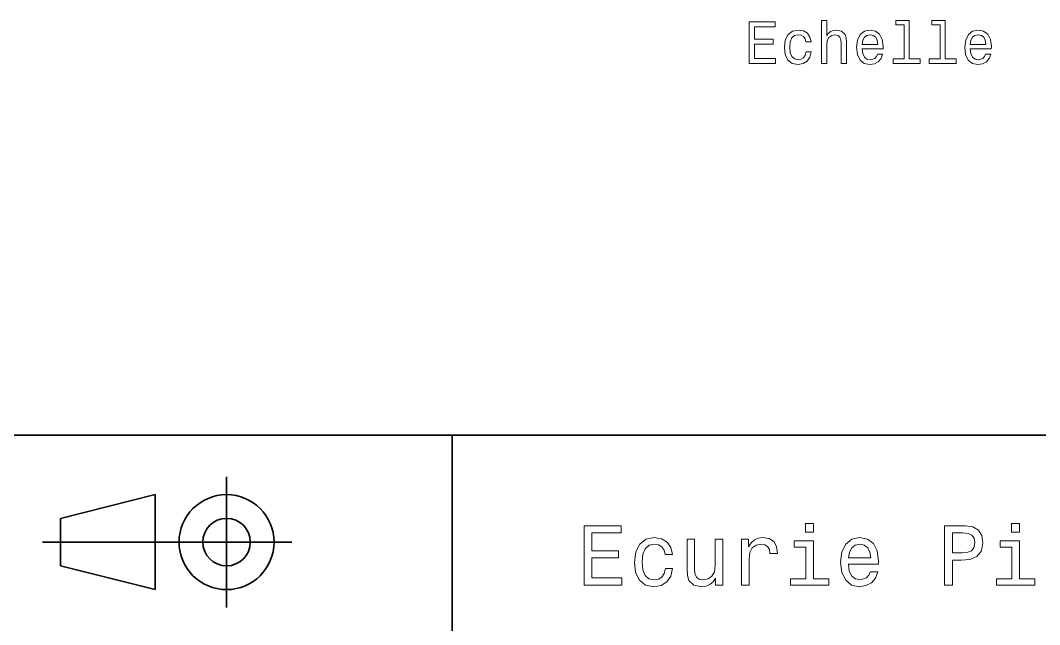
# Model space of a CAD drawing. Extents: x 0 to 297, y 0 to 210.
# Drawn here: x 125.6 to 211.5, y 54 to 104.9 of the extents above; entities that cross this region are included whole.
import ezdxf

# ---------------------------------------------------------------- set-up
doc = ezdxf.new("R2010")
doc.units = 0

msp = doc.modelspace()

# ---------------------------------------------------------------- linework, layer by layer
at = {"color": 7, "lineweight": 35}
for p, q in [((97, 70), (287, 70)), ((162, 10), (162, 70)), ((127.5, 61), (148.5, 61))]:
    msp.add_line(p, q, dxfattribs=at)
at = {"color": 7, "lineweight": 35, "ltscale": 0.275}
msp.add_line((143, 55.5), (143, 66.5), dxfattribs=at)
at = {"color": 7, "lineweight": 35, "ltscale": 0.206155}
for p, q in [((129, 63), (137, 65)), ((137, 57), (129, 59))]:
    msp.add_line(p, q, dxfattribs=at)
at = {"color": 7, "lineweight": 35, "ltscale": 0.2}
msp.add_line((137, 65), (137, 57), dxfattribs=at)
at = {"color": 7, "lineweight": 35, "ltscale": 0.1}
msp.add_line((129, 59), (129, 63), dxfattribs=at)
at = {"color": 7, "lineweight": 13}
for points in [[(187.011536, 101.328659), (189.230545, 101.328659), (189.230545, 101.752289), (187.47551, 101.752289), (187.47551, 102.937447), (189.03891, 102.937447), (189.03891, 103.356033), (187.47551, 103.356033), (187.47551, 104.405029), (189.190201, 104.405029), (189.190201, 104.828659), (187.011536, 104.828659)], [(193.098709, 101.328659), (193.542511, 101.328659), (193.542511, 102.892059), (193.587906, 103.25013), (193.734146, 103.512375), (193.961105, 103.673759), (194.263687, 103.734276), (194.505768, 103.683846), (194.657059, 103.547676), (194.732712, 103.320732), (194.757935, 103.018143), (194.757935, 101.328659), (195.201736, 101.328659), (195.201736, 103.108917), (195.181564, 103.466988), (195.090775, 103.764542), (194.793228, 104.036873), (194.329254, 104.13269), (194.077087, 104.097389), (193.860229, 104.001572), (193.67868, 103.850273), (193.542511, 103.643501), (193.542511, 104.949699), (193.098709, 104.949699)], [(200.053314, 104.5765), (200.053314, 101.701859), (199.140488, 101.701859), (199.140488, 101.328659), (201.404907, 101.328659), (201.404907, 101.701859), (200.497116, 101.701859), (200.497116, 104.949699), (199.357346, 104.949699), (199.357346, 104.5765)], [(203.08934, 104.5765), (203.08934, 101.701859), (202.176514, 101.701859), (202.176514, 101.328659), (204.440918, 101.328659), (204.440918, 101.701859), (203.533142, 101.701859), (203.533142, 104.949699), (202.393372, 104.949699), (202.393372, 104.5765)], [(191.78746, 103.139175), (192.226227, 103.139175), (192.135452, 103.542633), (191.918594, 103.860359), (191.580688, 104.057045), (191.141937, 104.13269), (190.657791, 104.03183), (190.289627, 103.749405), (190.057648, 103.290474), (189.976944, 102.675201), (190.052597, 102.064972), (190.279541, 101.611076), (190.637604, 101.328659), (191.126801, 101.232841), (191.560516, 101.308487), (191.898422, 101.520302), (192.130402, 101.853157), (192.231277, 102.296959), (191.807648, 102.296959), (191.731995, 102.014542), (191.590775, 101.802719), (191.389053, 101.6716), (191.141937, 101.631256), (190.834305, 101.696815), (190.612396, 101.898544), (190.476227, 102.226357), (190.430832, 102.690331), (190.476227, 103.144218), (190.617432, 103.472031), (190.844391, 103.673759), (191.141937, 103.744362), (191.404175, 103.698975), (191.600861, 103.582985), (191.731995, 103.391342)], [(196.523056, 102.554161), (198.298279, 102.554161), (198.303314, 102.760933), (198.222626, 103.340904), (198.000717, 103.774628), (197.647705, 104.036873), (197.17868, 104.13269), (196.719742, 104.03183), (196.366714, 103.749405), (196.139771, 103.290474), (196.059082, 102.685287), (196.134735, 102.064972), (196.361679, 101.611076), (196.709656, 101.328659), (197.163544, 101.232841), (197.556915, 101.298401), (197.879684, 101.469872), (198.116714, 101.742203), (198.252884, 102.105316), (197.814117, 102.105316), (197.723343, 101.903587), (197.592224, 101.752289), (197.219025, 101.631256), (196.931564, 101.686729), (196.714706, 101.863243), (196.573486, 102.150703), (196.523056, 102.539032)], [(205.631134, 102.554161), (207.406342, 102.554161), (207.411392, 102.760933), (207.330688, 103.340904), (207.108795, 103.774628), (206.755768, 104.036873), (206.286743, 104.13269), (205.82782, 104.03183), (205.474792, 103.749405), (205.247849, 103.290474), (205.167145, 102.685287), (205.242798, 102.064972), (205.469742, 101.611076), (205.817734, 101.328659), (206.271622, 101.232841), (206.664993, 101.298401), (206.987762, 101.469872), (207.224792, 101.742203), (207.360962, 102.105316), (206.922195, 102.105316), (206.831421, 101.903587), (206.700287, 101.752289), (206.327087, 101.631256), (206.039627, 101.686729), (205.822769, 101.863243), (205.681564, 102.150703), (205.631134, 102.539032)], [(196.523056, 102.927361), (196.578537, 103.275345), (196.714706, 103.532547), (196.921478, 103.688889), (197.193802, 103.744362), (197.461105, 103.688889), (197.667877, 103.532547), (197.793945, 103.275345), (197.83934, 102.927361)], [(205.631134, 102.927361), (205.6866, 103.275345), (205.822769, 103.532547), (206.029541, 103.688889), (206.30188, 103.744362), (206.569168, 103.688889), (206.77594, 103.532547), (206.902023, 103.275345), (206.947418, 102.927361)], [(173.109512, 57.381123), (176.279541, 57.381123), (176.279541, 57.986309), (173.772339, 57.986309), (173.772339, 59.679394), (176.005768, 59.679394), (176.005768, 60.277374), (173.772339, 60.277374), (173.772339, 61.775936), (176.221893, 61.775936), (176.221893, 62.381123), (173.109512, 62.381123)], [(192.439484, 62.554031), (191.769455, 62.554031), (191.769455, 61.833572), (192.439484, 61.833572)], [(203.462524, 57.381123), (204.125351, 57.381123), (204.125351, 59.492073), (204.860229, 59.492073), (205.602295, 59.528095), (206.193085, 59.780258), (206.574921, 60.270172), (206.704605, 60.940201), (206.603745, 61.559795), (206.315552, 62.013687), (205.840057, 62.287464), (205.191635, 62.381123), (203.462524, 62.381123)], [(209.788177, 62.554031), (209.118149, 62.554031), (209.118149, 61.833572), (209.788177, 61.833572)], [(179.932281, 59.967579), (180.559082, 59.967579), (180.429398, 60.543945), (180.119598, 60.997837), (179.636887, 61.278816), (179.010086, 61.386887), (178.318436, 61.242794), (177.792511, 60.839336), (177.46109, 60.183716), (177.345825, 59.304752), (177.453888, 58.432995), (177.778091, 57.78458), (178.289627, 57.381123), (178.988464, 57.244236), (179.608063, 57.352303), (180.090775, 57.6549), (180.42218, 58.130402), (180.566284, 58.764408), (179.96109, 58.764408), (179.853027, 58.36095), (179.651291, 58.058357), (179.363113, 57.871037), (179.010086, 57.8134), (178.570602, 57.907059), (178.253601, 58.195244), (178.059082, 58.663544), (177.994232, 59.326366), (178.059082, 59.974781), (178.260803, 60.443081), (178.585007, 60.731266), (179.010086, 60.83213), (179.38472, 60.767288), (179.66571, 60.601585), (179.853027, 60.327808)], [(184.788177, 61.25), (184.154175, 61.25), (184.154175, 59.016571), (184.082123, 58.497837), (183.873199, 58.123196), (183.548996, 57.892651), (183.123917, 57.820602), (182.785294, 57.878242), (182.569168, 58.051151), (182.446686, 58.346542), (182.417862, 58.764408), (182.417862, 61.25), (181.783859, 61.25), (181.783859, 58.706772), (181.805481, 58.195244), (181.942368, 57.770172), (182.360229, 57.381123), (183.030258, 57.244236), (183.390488, 57.294666), (183.700287, 57.424351), (183.966858, 57.647694), (184.182999, 57.971901), (184.182999, 57.381123), (184.788177, 57.381123)], [(186.380402, 57.381123), (187.014404, 57.381123), (187.014404, 59.592937), (187.079254, 60.12608), (187.273773, 60.507923), (187.590775, 60.738472), (188.015854, 60.817722), (188.332855, 60.767288), (188.570602, 60.623199), (188.714691, 60.378242), (188.765121, 60.046829), (189.406342, 60.046829), (189.319885, 60.630402), (189.082123, 61.048271), (188.685883, 61.30043), (188.145538, 61.386887), (187.778091, 61.32925), (187.46109, 61.185158), (187.180115, 60.940201), (186.956772, 60.608788), (186.956772, 61.25), (186.380402, 61.25)], [(192.417862, 57.914265), (192.417862, 61.120316), (190.789627, 61.120316), (190.789627, 60.579971), (191.783859, 60.579971), (191.783859, 57.914265), (190.48703, 57.914265), (190.48703, 57.381123), (193.729111, 57.381123), (193.729111, 57.914265)], [(195.37175, 59.131844), (197.907776, 59.131844), (197.914978, 59.427231), (197.799713, 60.255764), (197.482712, 60.875359), (196.978378, 61.25), (196.30835, 61.386887), (195.65274, 61.242794), (195.148407, 60.839336), (194.824203, 60.183716), (194.708923, 59.319164), (194.817001, 58.432995), (195.141205, 57.78458), (195.638321, 57.381123), (196.286743, 57.244236), (196.848694, 57.337894), (197.309799, 57.582851), (197.648407, 57.971901), (197.842941, 58.490631), (197.216141, 58.490631), (197.086456, 58.20245), (196.899139, 57.986309), (196.365997, 57.8134), (195.955322, 57.892651), (195.645538, 58.14481), (195.443802, 58.555473), (195.37175, 59.110229)], [(205.01152, 61.76873), (205.443802, 61.725502), (205.760803, 61.588615), (205.94812, 61.336452), (206.01297, 60.940201), (205.940918, 60.522331), (205.746399, 60.270172), (205.414978, 60.140488), (204.96109, 60.104465), (204.125351, 60.104465), (204.125351, 61.76873)], [(209.766571, 57.914265), (209.766571, 61.120316), (208.138321, 61.120316), (208.138321, 60.579971), (209.132568, 60.579971), (209.132568, 57.914265), (207.835724, 57.914265), (207.835724, 57.381123), (211.077805, 57.381123), (211.077805, 57.914265)], [(195.37175, 59.664986), (195.451004, 60.162102), (195.645538, 60.529537), (195.940918, 60.75288), (196.329971, 60.83213), (196.711807, 60.75288), (197.007202, 60.529537), (197.187317, 60.162102), (197.252167, 59.664986)]]:
    msp.add_lwpolyline(points, close=True, dxfattribs=at)
at = {"color": 7, "lineweight": 35}
for radius in [4, 2]:
    msp.add_circle((143, 61), radius, dxfattribs=at)

doc.saveas('drawing.dxf')
